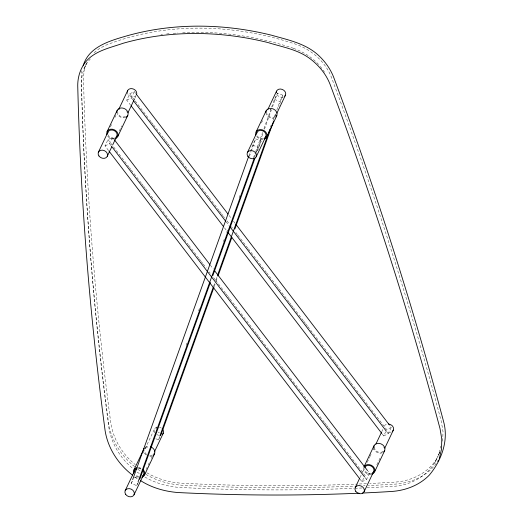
<?xml version="1.0" encoding="UTF-8"?>
<svg xmlns="http://www.w3.org/2000/svg" width="523" height="523" viewBox="0 0 523 523"><rect width="100%" height="100%" fill="white"/><g stroke="black" fill="none" stroke-linecap="round" stroke-linejoin="round"><path stroke-width="0.39" stroke-dasharray="2.62 1.96" d="M442.752 441.196L442.994 431.449L441.307 421.446C410.392 305.027 373.605 190.202 331.451 77.371C325.286 61.57 311.44 49.593 295.554 44.154A262.873 211.312 25.4 0 0 106.077 45.102L99.468 48.495L93.82 52.928M81.791 70.703L81.222 78.247C84.053 193.602 93.303 308.76 108.575 423.127C111.275 440.373 121.173 456.056 134.823 466.771M366.956 487.75A1764.948 1418.768 25.4 0 0 392.956 486.318C415.439 485.507 437.764 469.399 440.582 446.165M87.086 62.446C83.458 68.618 81.47 75.645 81.503 82.817C84.327 198.054 93.571 313.1 108.823 427.356C111.392 443.674 120.552 458.645 133.391 468.928M85.988 64.512L84.04 71.318L83.497 78.613C86.321 193.85 95.565 308.897 110.817 423.153C113.386 439.477 122.545 454.441 135.385 464.731M138.399 482.141L136.745 485.619L131.306 483.448L132.411 480.375M248.843 155.919L252.707 145.159L255.695 138.857L261.134 141.027L257.27 151.788M249.347 156.54L251.007 151.925M251.282 151.16L255.695 138.857M156.083 429.206L156.907 426.905M186.155 345.402L186.979 343.101M198.57 310.806L199.4 308.498M223.399 241.613L224.23 239.305M226.714 232.382L227.538 230.074M239.129 197.786L239.959 195.478M253.478 157.802L255.407 152.422M255.682 151.657L262.579 132.43M263.958 128.586L271.411 107.83M271.685 107.065L274.444 99.37L277.438 93.074L282.878 95.238L278.739 106.777M254.538 156.887L255.361 154.579M255.642 153.814L263.089 133.051M264.468 129.207L271.365 109.987M272.47 106.914L277.438 93.074M136.745 485.619L137.85 482.546M256.486 151.938L261.134 141.027M155.762 438.751L158.482 439.836L159.587 436.757M213.665 286.068L214.77 282.989M215.875 279.916L216.98 276.837M272.986 120.761L275.745 113.073M276.85 110L279.883 101.54L282.878 95.238M214.175 286.682L215.829 282.074M216.104 281.302L217.764 276.687M275.425 116.001L275.981 114.465M434.62 463.136L439.941 451.865M110.405 126.939L112.138 123.278M114.916 117.427L115.962 115.237M108.483 150.454L105.005 145.917L107.999 139.615L112.556 137.379L113.55 138.673M130.717 105.313L126.749 100.128L129.743 93.826L134.293 91.59L135.784 93.539M105.005 145.917L109.562 143.681L112.556 137.379M126.749 100.128L131.306 97.893L134.293 91.59M119.283 131.018L121.715 125.899M134.79 98.363L135.817 96.206M261.448 122.957L263.18 119.303M270.326 127.037L271.365 124.847M143.08 452.97L144.126 450.78M145.159 448.597L154.39 429.154M131.306 483.448L132.626 480.67M158.482 439.836L159.476 437.744M146.054 469.484L147.793 465.83M148.14 465.097L149.879 461.443M151.265 458.514L152.311 456.318M360.02 477.519L362.073 473.197M362.413 472.478L364.119 468.876M367.238 462.319L369.669 457.194M370.016 456.468L371.055 454.271M373.141 449.885L374.187 447.688M381.718 431.821L383.084 428.945M359.994 479.133L361.981 481.722L363.962 477.545M382.235 433.992L383.719 435.94L385.706 431.763M361.981 481.722L366.531 479.486L369.526 473.191L368.035 471.243M383.719 435.94L388.275 433.704L391.263 427.402L389.779 425.461M376.808 464.934L378.547 461.273M378.894 460.547L380.633 456.886M438.607 454.65L439.941 451.852M83.994 68.709L87.289 62.518L90.309 58.922M436.613 458.939C427.762 473.21 411.379 481.068 394.95 482.121A1764.948 1418.768 25.4 0 1 369.761 483.514M436.202 463.306C427.082 476.388 411.071 482.899 395.565 484.089A1768.204 1421.383 25.4 0 1 368.277 485.586M391.263 427.402L386.713 429.638L363.393 399.167M369.526 473.191L364.969 475.42L343.14 446.897M274.444 99.37L279.883 101.54M252.707 145.159L258.146 147.329M158.057 432.214L159.437 432.724M134.293 477.153L137.699 478.506M293.56 48.358C303.556 51.914 312.872 57.707 319.782 65.833M139.105 467.895L141.047 469.118M146.871 472.792C157.279 478.95 169.197 482.278 181.226 483.206A1764.948 1418.768 25.4 0 0 357.542 484.063M137.817 469.321L140.497 471.014M145.865 474.394C156.632 480.761 168.955 484.22 181.396 485.181A1768.204 1421.383 25.4 0 0 354.594 486.181M137.104 472.092L139.693 473.727M144.878 476.996C155.285 483.154 167.203 486.482 179.232 487.41A1764.948 1418.768 25.4 0 0 353.914 488.332M134.999 477.094L137.68 478.787M320.305 66.388L325.162 73.057M229.048 215.417L231.526 218.66M233.513 221.249L234.997 223.197M129.743 93.826L134.699 100.311M135.196 100.959L149.088 119.113M149.585 119.76L151.075 121.702M151.565 122.349L153.056 124.297M153.553 124.945L163.477 137.909M163.974 138.562L165.458 140.504M165.954 141.151L167.445 143.099M167.942 143.747L175.878 154.115M176.375 154.769L177.859 156.71M178.356 157.358L179.847 159.306M180.343 159.953L181.827 161.895M182.324 162.548L208.618 196.903M209.115 197.55L219.032 210.521M219.529 211.168L221.02 213.109M221.517 213.763L223.007 215.705M223.498 216.352L224.491 217.653M226.975 220.889L229.453 224.132M231.441 226.727L232.428 228.021M235.899 232.558L237.39 234.507M237.887 235.154L247.81 248.118M248.307 248.765L266.161 272.104M266.658 272.751L274.595 283.126M275.091 283.773L276.582 285.721M277.079 286.369L278.563 288.31M279.06 288.964L288.984 301.928M289.481 302.575L290.965 304.517M291.461 305.171L292.952 307.112M293.449 307.759L303.373 320.73M303.863 321.377L305.354 323.319M305.85 323.966L307.341 325.914M307.831 326.561L332.144 358.327M332.641 358.974L334.125 360.922M334.622 361.57L336.112 363.511M336.609 364.158L344.546 374.533M345.043 375.181L346.527 377.129M347.024 377.776L348.514 379.718M349.011 380.371L350.495 382.313M350.992 382.96L358.928 393.335M359.425 393.982L360.916 395.924M361.413 396.578L362.897 398.519M131.306 97.893L132.79 99.841M226.054 221.719L229.035 225.603M386.785 431.756L388.275 433.704M224.478 227.838L226.956 231.081M210.285 265.089L213.26 268.979M107.999 139.615L128.835 166.844M129.331 167.491L130.822 169.432M131.319 170.08L141.236 183.05M141.733 183.697L143.224 185.639M143.72 186.293L145.204 188.234M145.701 188.881L155.625 201.845M156.122 202.499L157.606 204.441M158.103 205.088L159.593 207.036M160.09 207.683L170.008 220.647M170.505 221.294L188.365 244.633M188.862 245.28L196.798 255.655M197.295 256.303L198.786 258.251M199.283 258.898L200.767 260.84M201.263 261.493L202.754 263.435M203.251 264.082L206.225 267.972M209.2 271.862L210.194 273.156M213.665 277.7L215.156 279.642M215.653 280.289L225.57 293.259M226.067 293.906L227.557 295.848M228.054 296.495L229.538 298.443M230.035 299.091L254.341 330.856M254.838 331.504L256.329 333.452M256.826 334.099L258.316 336.041M258.807 336.688L266.75 347.063M267.24 347.71L268.73 349.658M269.227 350.305L270.718 352.247M271.215 352.901L272.699 354.842M273.196 355.49L281.132 365.865M281.629 366.512L283.12 368.454M283.616 369.107L285.1 371.049M285.597 371.696L287.088 373.644M287.585 374.291L309.904 403.462M310.401 404.109L311.891 406.057M312.388 406.704L313.872 408.653M314.369 409.3L324.293 422.264M324.79 422.911L326.274 424.859M326.77 425.506L328.261 427.448M328.758 428.102L338.682 441.066M339.172 441.713L340.663 443.654M341.159 444.308L342.65 446.25M109.562 143.681L111.053 145.623M365.047 477.545L366.531 479.486M365.061 485.73A1768.204 1421.383 25.4 0 1 363.452 485.808M366.505 483.664A1764.948 1418.768 25.4 0 1 358.36 484.03M160.94 34.681A262.873 211.312 25.4 0 1 162.555 34.472M166.621 33.988A262.873 211.312 25.4 0 1 169.066 33.727M173.1 33.348A262.873 211.312 25.4 0 1 177.866 32.975M182.658 32.681A262.873 211.312 25.4 0 1 293.566 48.332M362.066 487.979A1764.948 1418.768 25.4 0 1 354.731 488.299M383.039 451.31A4.884 3.929 25.4 0 1 377.939 451.944A4.884 3.929 25.4 0 1 374.605 447.858M374.599 447.433A4.884 3.929 25.4 0 1 374.736 446.609M383.49 446.969A4.884 3.929 25.4 0 1 383.699 447.387M371.886 473.23A4.884 3.929 25.4 0 1 366.956 472.694A4.884 3.929 25.4 0 1 364.524 468.641M371.369 474.309A5.864 4.714 25.4 0 1 365.525 472.609A5.864 4.714 25.4 0 1 363.747 467.49M382.49 452.768A5.864 4.714 25.4 0 1 373.867 448.806M391.112 432.011A4.884 3.929 25.4 0 1 386.824 431.449M384.451 426.062A4.884 3.929 25.4 0 1 387.125 424.075M275.163 116.341A4.884 3.929 25.4 0 1 270.064 116.975A4.884 3.929 25.4 0 1 266.73 112.89M266.723 112.465A4.884 3.929 25.4 0 1 266.861 111.641M270.143 109.202A4.884 3.929 25.4 0 1 271.11 109.196M275.883 115.335A4.884 3.929 25.4 0 1 275.686 115.701M262.932 139.425A5.864 4.714 25.4 0 1 256.368 136.065M263.592 138.418A4.884 3.929 25.4 0 1 256.989 135.385M274.614 117.799A5.864 4.714 25.4 0 1 265.991 113.837M283.237 97.043A4.884 3.929 25.4 0 1 276.477 93.584M125.52 116.439A4.884 3.929 25.4 0 1 120.192 116.099A4.884 3.929 25.4 0 1 117.806 111.634M119.447 109.327A4.884 3.929 25.4 0 1 119.845 109.13M126.658 111.589A4.884 3.929 25.4 0 1 126.867 112.007M113.975 139.013A5.864 4.714 25.4 0 1 107.156 135.156M115.053 137.85A4.884 3.929 25.4 0 1 114.629 138.007M113.713 138.196A4.884 3.929 25.4 0 1 107.869 134.555M125.657 117.394A5.864 4.714 25.4 0 1 117.034 113.432M136.065 95.461A4.884 3.929 25.4 0 1 131.404 96.65A4.884 3.929 25.4 0 1 127.52 93.179M152.428 455.86A5.864 4.714 25.4 0 1 149.656 456.278M146.257 455.049A5.864 4.714 25.4 0 1 143.805 451.898M145.178 447.374A5.864 4.714 25.4 0 1 149.454 446.511M138.399 477.277A5.864 4.714 25.4 0 1 135.248 475.499M138.203 467.621A5.864 4.714 25.4 0 1 141.668 468.549M139.02 476.603A4.884 3.929 25.4 0 1 135.568 474.649M137.882 468.471A4.884 3.929 25.4 0 1 141.256 469.223M152.298 454.912A4.884 3.929 25.4 0 1 149.585 455.455M146.754 454.435A4.884 3.929 25.4 0 1 144.538 450.519M145.25 448.616A4.884 3.929 25.4 0 1 148.924 447.257M153.697 453.395A4.884 3.929 25.4 0 1 153.507 453.755M158.665 435.228A4.884 3.929 25.4 0 1 156.763 434.541M154.913 432.887A4.884 3.929 25.4 0 1 157.063 427.167M159.489 427.265A4.884 3.929 25.4 0 1 161.332 428.115"/><path stroke-width="0.78" d="M439.307 458.658L441.53 449.087L441.778 439.013L440.046 428.742C409.097 312.211 372.278 197.276 330.078 84.334C325.829 73.508 318.082 64.375 308.642 57.693C296.567 49.247 281.76 46.887 267.992 42.553A264.834 212.887 25.4 0 0 123.055 43.291C109.124 48.194 92.532 51.189 83.778 64.46C79.718 70.762 77.711 78.123 77.731 85.602C80.562 200.95 89.812 316.108 105.084 430.475C107.83 448.289 118.348 464.261 132.535 475.146M83.216 65.721C88.622 46.724 109.869 40.774 126.553 35.95A264.834 212.887 25.4 0 1 271.483 35.198C288.108 39.944 306.184 43.501 319.122 55.928C325.339 61.871 330.386 68.971 333.569 76.979C375.769 189.921 412.588 304.863 443.537 421.394C448.891 440.392 441.549 460.502 429.265 475.165C419.485 485.154 405.874 490.424 392.08 491.437A1768.204 1421.383 25.4 0 1 362.374 493.045M132.685 479.604L248.562 156.691M138.124 481.775L254.283 158.09M139.739 479.316L210.37 282.492M212.854 275.575L255.067 157.939M159.861 435.992L213.391 286.833M217.529 275.301L269.953 129.22M161.476 433.534L213.9 287.454M218.039 275.922L231.833 237.481M234.866 229.022L273.496 121.382M107.084 131.652L117.159 110.438M98.396 152.219L107.973 132.058M118.728 109.405L127.619 90.682M107.28 156.299L111.726 146.937M112.746 144.779L116.851 136.137M127.952 112.765L134.444 99.082M117.74 136.542L127.815 115.335M256.041 132.058L266.115 110.85M247.359 152.631L256.93 132.469M267.684 109.817L276.575 91.094M256.237 156.71L265.808 136.549M276.909 113.177L285.453 95.173M266.697 136.954L276.772 115.746M133.855 470.118L143.93 448.904M125.174 490.692L134.744 470.53M160.469 435.659L161.457 433.567M134.051 494.771L143.622 474.609M154.383 451.957L163.274 433.234M144.511 475.015L154.586 453.801M363.916 467.026L373.991 445.818M355.235 487.599L359.68 478.238M375.906 444.066L381.378 432.541M364.113 491.679L373.684 471.517M384.784 448.146L393.329 430.141M374.573 471.923L384.647 450.715M437.679 461.371L438.666 460.09M140.36 480.48C151.533 487.711 164.699 491.483 177.905 492.529A1768.204 1421.383 25.4 0 0 359.157 493.189M136.281 94.186L228.054 214.116M235.991 224.491L389.282 424.813M133.287 100.488L225.557 221.066M230.022 226.904L386.288 431.109M131.214 105.966L223.484 226.544M227.95 232.375L381.738 433.345M114.537 139.974L209.788 264.442M214.253 270.273L367.538 470.595M111.549 146.27L364.551 476.898M108.98 151.101L359.497 478.48M364.152 466.594A5.864 4.714 25.4 0 1 373.18 466.549A5.864 4.714 25.4 0 1 371.905 474.171M373.664 447.773A5.864 4.714 25.4 0 1 380.973 443.844A5.864 4.714 25.4 0 1 383.784 451.918M364.806 467.438A4.884 3.929 25.4 0 1 371.317 466.13A4.884 3.929 25.4 0 1 373.252 472.217M372.971 472.524A4.884 3.929 25.4 0 1 372.644 472.799M392.897 430.841A4.884 3.929 25.4 0 1 392.616 431.148M388.563 424.003A4.884 3.929 25.4 0 1 393.139 430.507M255.924 135.052A5.864 4.714 25.4 0 1 259.245 129.678A5.864 4.714 25.4 0 1 266.377 132.953A5.864 4.714 25.4 0 1 264.54 139.013M265.789 112.805A5.864 4.714 25.4 0 1 273.098 108.876A5.864 4.714 25.4 0 1 275.909 116.949M256.649 133.672A4.884 3.929 25.4 0 1 263.213 131.038A4.884 3.929 25.4 0 1 264.769 137.83M276.301 92.728A4.884 3.929 25.4 0 1 282.394 89.453A4.884 3.929 25.4 0 1 284.741 96.18M106.96 134.64A5.864 4.714 25.4 0 1 110.66 129.207A5.864 4.714 25.4 0 1 117.74 133.208A5.864 4.714 25.4 0 1 114.537 138.928M116.982 110.902A5.864 4.714 25.4 0 1 124.971 108.869A5.864 4.714 25.4 0 1 126.952 116.544M126.566 116.871A5.864 4.714 25.4 0 1 126.128 117.152M116.832 112.399A5.864 4.714 25.4 0 1 116.871 111.386M107.692 133.267A4.884 3.929 25.4 0 1 114.256 130.632A4.884 3.929 25.4 0 1 115.812 137.418M127.344 92.316A4.884 3.929 25.4 0 1 127.337 91.891M127.475 91.067A4.884 3.929 25.4 0 1 133.437 89.041A4.884 3.929 25.4 0 1 136.496 94.761M143.125 469.641A5.864 4.714 25.4 0 1 141.844 477.264M133.738 473.112A5.864 4.714 25.4 0 1 137.059 467.739M142.465 470.125A4.884 3.929 25.4 0 1 142.583 475.884M134.47 472.158A4.884 3.929 25.4 0 1 136.967 468.654M150.631 446.825A5.864 4.714 25.4 0 1 153.337 455.337M143.76 449.368A5.864 4.714 25.4 0 1 144.165 448.473M162.45 429.108A4.884 3.929 25.4 0 1 162.228 434.515M355.758 491.339A4.884 3.929 25.4 0 0 363.916 492.038A4.884 3.929 25.4 0 0 359.34 485.54A4.884 3.929 25.4 0 0 355.758 491.339M247.882 156.37A4.884 3.929 25.4 0 0 256.041 157.07A4.884 3.929 25.4 0 0 251.465 150.572A4.884 3.929 25.4 0 0 247.882 156.37M98.925 155.959A4.884 3.929 25.4 0 0 107.084 156.665A4.884 3.929 25.4 0 0 102.508 150.16A4.884 3.929 25.4 0 0 98.925 155.959M125.697 494.425A4.884 3.929 25.4 0 0 133.855 495.131A4.884 3.929 25.4 0 0 129.279 488.626A4.884 3.929 25.4 0 0 125.697 494.425"/></g></svg>
